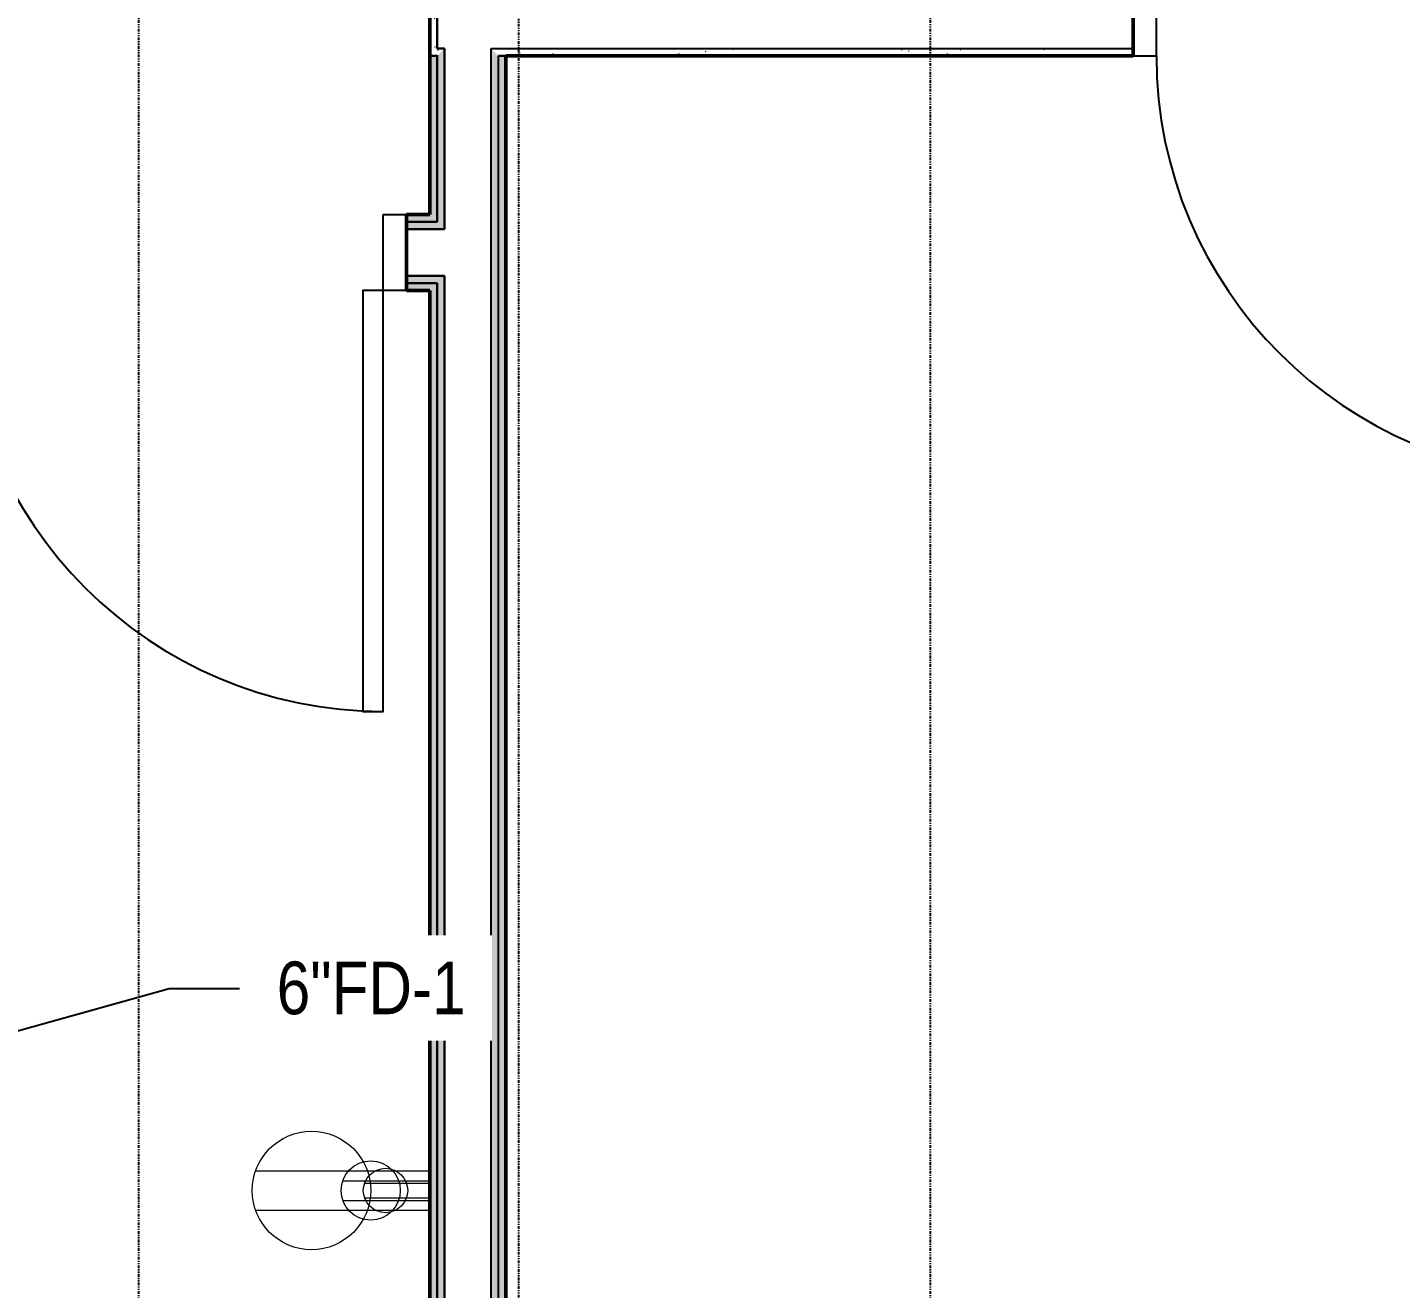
# Model space of a CAD drawing. Header units: inches. Extents: x 0 to 11244, y -13 to 5829.
# Drawn here: x 3739.8 to 3857.2, y 4911.6 to 5019.4 of the extents above; entities that cross this region are included whole.
import ezdxf
from ezdxf import colors
from ezdxf.entities.mleader import LeaderData, LeaderLine
from ezdxf.math import Vec2, Vec3

# ---------------------------------------------------------------- set-up
doc = ezdxf.new("R2010")
doc.units = ezdxf.units.IN
doc.header["$LTSCALE"] = 0.375
doc.header["$MEASUREMENT"] = 0
doc.linetypes.add('DASHDOT', pattern=[1, 0.5, -0.25, 0, -0.25])
doc.linetypes.add('PHANTOM2', pattern=[1.25, 0.625, -0.125, 0.125, -0.125, 0.125, -0.125])
for name, color, linetype in [('A-Col-Grid', 8, 'PHANTOM2'), ('A-Door', 8, 'Continuous'), ('G-ANNO-REFR-N', 8, 'Continuous')]:
    doc.layers.add(name, color=color, linetype=linetype)
for name, color, linetype, lineweight in [('A-Wall', 3, 'Continuous', 50), ('E-Wall-Powr', 8, 'Continuous', 18), ('E-Wall-Powr @ 24', 8, 'Continuous', 18), ('E-Wall-Powr @ 32', 8, 'Continuous', 18), ('E-Wall-Powr @ 64', 8, 'Continuous', 18)]:
    doc.layers.add(name, color=color, linetype=linetype, lineweight=lineweight)
doc.styles.add("3-32'' Notes", font='ARIALN.TTF', dxfattribs={"height": 0.09375})
doc.styles.add('TPDE', font='architxt.shx', dxfattribs={"width": 0.75, "height": 0.09375})
pattern_1 = [(3.562221243239139e-13, (-3428.935485354128, -5710.22105537465), (0.05999999999996122, 6), [0.06, -6]), (10.00000000000034, (-3427.015485354128, -5710.10105537465), (-0.9828006008208879, 5.919265408733257), [0.06, -6]), (20.00000000000033, (-3428.095485354128, -5708.781055374649), (-1.995739302706894, 5.658676933314978), [0.06, -6]), (30.00000000000037, (-3426.775485354128, -5707.821055374649), (-2.948038475772967, 5.226152422706614), [0.06, -6]), (40.00000000000036, (-3428.335485354128, -5707.46105537465), (-3.810762991532127, 4.634833915295035), [0.06, -6]), (50.00000000000036, (-3427.855485354128, -5706.02105537465), (-4.557699402132701, 3.902688324706345), [0.06, -6]), (60.00000000000034, (-3428.695485354128, -5704.94105537465), (-5.166152422706651, 3.051961524227034), [0.06, -6]), (70.00000000000033, (-3426.775485354128, -5705.06105537465), (-5.617634516115923, 2.108502417201131), [0.06, -6]), (80.00000000000037, (-3425.335485354128, -5704.821055374649), (-5.898427627413239, 1.100977531182277), [0.06, -6]), (90, (-3424.615485354128, -5706.26105537465), (-6, 0.05999999999996159), [0.06, -6]), (100.0000000000004, (-3423.415485354128, -5706.38105537465), (-5.919265408733257, -0.9828006008208877), [0.06, -6]), (110.0000000000004, (-3423.415485354128, -5708.54105537465), (-5.658676933314978, -1.995739302706894), [0.06, -6]), (120.0000000000004, (-3424.495485354128, -5709.26105537465), (-5.226152422706614, -2.948038475772966), [0.06, -6]), (130.0000000000003, (-3426.175485354128, -5708.90105537465), (-4.634833915295035, -3.810762991532127), [0.06, -6]), (140.0000000000004, (-3425.095485354128, -5707.821055374649), (-3.902688324706346, -4.5576994021327), [0.06, -6]), (150.0000000000003, (-3426.175485354128, -5706.741055374649), (-3.051961524227032, -5.166152422706652), [0.06, -6]), (160.0000000000004, (-3423.655485354128, -5710.10105537465), (-2.108502417201135, -5.617634516115921), [0.06, -6])]
pattern_2 = [(1.356377278637042e-13, (-3428.935485354128, -5710.22105537465), (0.06000000000000031, 6), [0.06, -6]), (9.999999999999973, (-3427.015485354128, -5710.10105537465), (-0.9828006008208493, 5.919265408733263), [0.06, -6]), (19.99999999999994, (-3428.095485354128, -5708.781055374649), (-1.995739302706858, 5.658676933314992), [0.05999999999999999, -5.999999999999999]), (30, (-3426.775485354128, -5707.821055374649), (-2.948038475772933, 5.226152422706632), [0.05999999999999998, -5.999999999999997]), (39.99999999999999, (-3428.335485354128, -5707.46105537465), (-3.810762991532096, 4.634833915295061), [0.06, -6]), (49.99999999999996, (-3427.855485354128, -5706.02105537465), (-4.557699402132676, 3.902688324706375), [0.05999999999999999, -5.999999999999999]), (59.99999999999997, (-3428.695485354128, -5704.94105537465), (-5.166152422706631, 3.051961524227068), [0.06, -6]), (69.99999999999994, (-3426.775485354128, -5705.06105537465), (-5.61763451611591, 2.108502417201167), [0.06, -6]), (80.00000000000003, (-3425.335485354128, -5704.821055374649), (-5.898427627413232, 1.100977531182315), [0.06, -6]), (90, (-3424.615485354128, -5706.26105537465), (-6, 0.06000000000000068), [0.06, -6]), (99.99999999999994, (-3423.415485354128, -5706.38105537465), (-5.919265408733263, -0.9828006008208491), [0.05999999999999999, -5.999999999999999]), (110, (-3423.415485354128, -5708.54105537465), (-5.658676933314992, -1.995739302706858), [0.06, -6]), (120, (-3424.495485354128, -5709.26105537465), (-5.226152422706632, -2.948038475772933), [0.06, -6]), (130, (-3426.175485354128, -5708.90105537465), (-4.634833915295061, -3.810762991532097), [0.06, -6]), (140, (-3425.095485354128, -5707.821055374649), (-3.902688324706375, -4.557699402132675), [0.05999999999999999, -5.999999999999999]), (149.9999999999999, (-3426.175485354128, -5706.741055374649), (-3.051961524227066, -5.166152422706632), [0.05999999999999998, -5.999999999999998]), (160.0000000000001, (-3423.655485354128, -5710.10105537465), (-2.108502417201171, -5.617634516115908), [0.06, -6])]

# ---------------------------------------------------------------- blocks, each defined once
blk = doc.blocks.new('*U436')
at = {"linetype": 'ByBlock', "lineweight": -2}
for p, q in [((0.2328157612189443, 0.0262680738810559), (0, 0.0262680738810559)), ((0.2328157612189443, -0.0262680738810559), (0, -0.0262680738810559))]:
    blk.add_line(p, q, dxfattribs=at)
blk.add_circle((0.158203125, 0), 0.07910156249999997, dxfattribs=at)
at = {"linetype": 'ByBlock', "lineweight": -2, "style": 'TPDE', "width": 0.75}
blk.add_attdef('TYPE', (0.2901488385271502, 0.04526431619911642), '', height=0.09375, dxfattribs=at)
blk = doc.blocks.new('*U498')
at = {"layer": 'E-Wall-Powr @ 24', "xscale": 24.00000000000001, "yscale": 24.00000000000001, "zscale": 24.00000000000001, "rotation": 179.9999999999999}
blk.add_blockref('*U436', (3774.21788856081, 4919.966729082869), dxfattribs=at)
at = {"layer": 'E-Wall-Powr @ 32', "xscale": 32.00000000000001, "yscale": 32.00000000000001, "zscale": 32.00000000000001, "rotation": 179.9999999999999}
blk.add_blockref('*U436', (3774.21788856081, 4919.966729082869), dxfattribs=at)
at = {"layer": 'E-Wall-Powr @ 64', "xscale": 64.00000000000003, "yscale": 64.00000000000003, "zscale": 64.00000000000003, "rotation": 179.9999999999999}
blk.add_blockref('*U436', (3774.21788856081, 4919.966729082869), dxfattribs=at)
blk = doc.blocks.new('T23120-00_Cellar PS Layout')
at = {"layer": 'E-Wall-Powr', "linetype": 'DASHDOT'}
blk.add_blockref('*U498', (0, 0), dxfattribs=at)
blk = doc.blocks.new('A$C7a236a31')
at = {"layer": 'A-Wall', "linetype": 'Continuous', "lineweight": 18}
h = blk.add_hatch(dxfattribs=at)
h.set_pattern_fill('GENERAL_TEXTURE', color=8, scale=6, angle=-360, style=0, pattern_type=2)
h.set_pattern_definition([(360, (-3428.935485354128, -5710.22105537465), (0.05999999999999889, 6), [0.06, -6]), (9.999999999999973, (-3427.015485354128, -5710.10105537465), (-0.9828006008208507, 5.919265408733263), [0.06, -6]), (19.99999999999996, (-3428.095485354128, -5708.781055374649), (-1.995739302706859, 5.658676933314991), [0.06, -6]), (30.00000000000001, (-3426.775485354128, -5707.821055374649), (-2.948038475772934, 5.226152422706631), [0.05999999999999999, -5.999999999999999]), (40.00000000000001, (-3428.335485354128, -5707.46105537465), (-3.810762991532098, 4.634833915295059), [0.06, -6]), (49.99999999999999, (-3427.855485354128, -5706.02105537465), (-4.557699402132677, 3.902688324706374), [0.06, -6]), (59.99999999999999, (-3428.695485354128, -5704.94105537465), (-5.166152422706633, 3.051961524227067), [0.06, -6]), (70, (-3426.775485354128, -5705.06105537465), (-5.61763451611591, 2.108502417201167), [0.05999999999999998, -5.999999999999997]), (79.99999999999999, (-3425.335485354128, -5704.821055374649), (-5.898427627413232, 1.100977531182314), [0.06, -6]), (90, (-3424.615485354128, -5706.26105537465), (-6, 0.05999999999999926), [0.06, -6]), (99.99999999999997, (-3423.415485354128, -5706.38105537465), (-5.919265408733263, -0.9828006008208505), [0.06, -6]), (110, (-3423.415485354128, -5708.54105537465), (-5.658676933314991, -1.995739302706859), [0.05999999999999999, -5.999999999999999]), (120, (-3424.495485354128, -5709.26105537465), (-5.226152422706631, -2.948038475772933), [0.06, -6]), (130, (-3426.175485354128, -5708.90105537465), (-4.634833915295059, -3.810762991532099), [0.05999999999999998, -5.999999999999998]), (140, (-3425.095485354128, -5707.821055374649), (-3.902688324706374, -4.557699402132676), [0.06, -6]), (150, (-3426.175485354128, -5706.741055374649), (-3.051961524227065, -5.166152422706634), [0.06, -6]), (159.9999999999999, (-3423.655485354128, -5710.10105537465), (-2.10850241720117, -5.617634516115908), [0.06, -6])])
h.paths.add_polyline_path([(345.6674032066808, -622.3499999999785), (345.0424032066808, -621.7249999999785), (345.0424032066808, -693.3500000000104), (345.6674032066808, -692.7250000000104)], flags=0)
h = blk.add_hatch(dxfattribs=at)
h.set_pattern_fill('GENERAL_TEXTURE', color=8, scale=6, style=0, pattern_type=2)
h.set_pattern_definition([(360, (-3428.935485354128, -5710.22105537465), (0.05999999999999926, 6), [0.06, -6]), (9.999999999999982, (-3427.015485354128, -5710.10105537465), (-0.9828006008208504, 5.919265408733263), [0.06, -6]), (20, (-3428.095485354128, -5708.781055374649), (-1.995739302706858, 5.658676933314991), [0.06, -6]), (29.99999999999996, (-3426.775485354128, -5707.821055374649), (-2.948038475772934, 5.226152422706632), [0.06, -6]), (40, (-3428.335485354128, -5707.46105537465), (-3.810762991532097, 4.634833915295059), [0.05999999999999998, -5.999999999999997]), (49.99999999999999, (-3427.855485354128, -5706.02105537465), (-4.557699402132677, 3.902688324706374), [0.06, -6]), (59.99999999999997, (-3428.695485354128, -5704.94105537465), (-5.166152422706632, 3.051961524227067), [0.06, -6]), (70, (-3426.775485354128, -5705.06105537465), (-5.61763451611591, 2.108502417201167), [0.05999999999999998, -5.999999999999998]), (80.00000000000001, (-3425.335485354128, -5704.821055374649), (-5.898427627413232, 1.100977531182314), [0.05999999999999998, -5.999999999999998]), (90, (-3424.615485354128, -5706.26105537465), (-6, 0.05999999999999963), [0.06, -6]), (99.99999999999997, (-3423.415485354128, -5706.38105537465), (-5.919265408733263, -0.9828006008208502), [0.06, -6]), (110, (-3423.415485354128, -5708.54105537465), (-5.658676933314991, -1.995739302706858), [0.05999999999999998, -5.999999999999998]), (120, (-3424.495485354128, -5709.26105537465), (-5.226152422706632, -2.948038475772933), [0.06, -6]), (130, (-3426.175485354128, -5708.90105537465), (-4.634833915295059, -3.810762991532098), [0.06, -6]), (140, (-3425.095485354128, -5707.821055374649), (-3.902688324706375, -4.557699402132676), [0.06, -6]), (150, (-3426.175485354128, -5706.741055374649), (-3.051961524227065, -5.166152422706633), [0.06, -6]), (160.0000000000001, (-3423.655485354128, -5710.10105537465), (-2.10850241720117, -5.617634516115908), [0.06, -6])])
h.paths.add_polyline_path([(345.6674032066812, -693.3500000000104), (346.2924032066812, -692.7250000000104), (345.6674032066808, -692.7250000000104), (345.0424032066808, -693.3500000000104)], flags=0)
h.paths.add_polyline_path([(447.1674032066821, -693.3500000000104), (447.7924032066821, -692.7250000000104), (445.1674032066821, -692.7250000000104), (445.1674032066821, -693.3500000000104)], flags=0)
h.paths.add_polyline_path([(405.1674032066821, -693.3500000000104), (405.1674032066821, -692.7250000000104), (395.1674032066821, -692.7250000000104), (395.1674032066821, -693.3500000000104)], flags=0)
h.paths.add_polyline_path([(395.1674032066821, -693.3500000000104), (395.1674032066821, -692.7250000000104), (360.9141326618587, -692.7250000000104), (360.9141326618587, -693.3500000000104)], flags=0)
h.paths.add_polyline_path([(360.9141326618587, -693.3500000000104), (360.9141326618587, -692.7250000000104), (350.2924032066812, -692.7250000000104), (350.9174032066812, -693.3500000000104)], flags=0)
h = blk.add_hatch(dxfattribs=at)
h.set_pattern_fill('GENERAL_TEXTURE', color=8, scale=6, angle=-360, style=0, pattern_type=2)
h.set_pattern_definition(pattern_2)
h.paths.add_polyline_path([(345.6674032066808, -693.3500000000104), (345.6674032066808, -707.5236525835544), (346.2924032066808, -708.1486525835544), (346.2924032066808, -692.7250000000104)], flags=0)
h.paths.add_polyline_path([(345.6674032066808, -712.7736525835544), (345.6674032066812, -873.3500000000076), (346.2924032066812, -873.3500000000076), (346.2924032066808, -712.1486525835544)], flags=0)
h = blk.add_hatch(dxfattribs=at)
h.set_pattern_fill('GENERAL_TEXTURE', color=8, scale=6, angle=-360, style=0, pattern_type=2)
h.set_pattern_definition(pattern_2)
h.paths.add_polyline_path([(350.9174032066808, -693.3500000000104), (350.2924032066808, -692.7250000000104), (350.2924032066808, -706.8986525835544), (350.9174032066808, -706.8986525835544)], flags=0)
h.paths.add_polyline_path([(350.9174032066808, -706.8986525835544), (350.2924032066808, -706.8986525835544), (350.2924032066812, -873.3500000000076), (350.9174032066812, -873.3500000000076)], flags=0)
h = blk.add_hatch(dxfattribs=at)
h.set_pattern_fill('GENERAL_TEXTURE', color=8, scale=6, angle=-360, style=0, pattern_type=2)
h.set_pattern_definition(pattern_2)
h.paths.add_polyline_path([(345.0424032066808, -706.8986525835544), (345.6674032066808, -707.5236525835544), (345.6674032066808, -693.3500000000104), (345.0424032066808, -693.3500000000104)], flags=0)
h.paths.add_polyline_path([(345.0424032066808, -713.3986525835544), (345.0424032066812, -873.3500000000076), (345.6674032066812, -873.3500000000076), (345.6674032066808, -712.7736525835544)], flags=0)
h = blk.add_hatch(dxfattribs=at)
h.set_pattern_fill('GENERAL_TEXTURE', color=8, scale=6, angle=-360, style=0, pattern_type=2)
h.set_pattern_definition(pattern_2)
h.paths.add_polyline_path([(351.5424032066808, -706.8986525835544), (351.5424032066808, -693.3500000000104), (350.9174032066808, -693.3500000000104), (350.9174032066808, -706.8986525835544)], flags=0)
h.paths.add_polyline_path([(351.5424032066808, -706.8986525835544), (350.9174032066808, -706.8986525835544), (350.9174032066812, -873.3500000000076), (351.5424032066812, -873.3500000000076)], flags=0)
h = blk.add_hatch(dxfattribs=at)
h.set_pattern_fill('GENERAL_TEXTURE', color=8, scale=6, angle=-359.9999999999997, style=0, pattern_type=2)
h.set_pattern_definition(pattern_1)
h.paths.add_polyline_path([(291.0424032066526, -707.5236525835326), (290.4174032066526, -708.1486525835326), (303.0424032066517, -708.1486525835326), (303.0424032066517, -707.5236525835326)], flags=0)
h.paths.add_polyline_path([(343.0424032066517, -707.5236525835326), (343.0424032066517, -708.1486525835326), (346.2924032066521, -708.1486525835326), (345.6674032066521, -707.5236525835326)], flags=0)
h.paths.add_polyline_path([(195.8421489736675, -707.5236525835326), (195.2171489736675, -708.1486525835326), (286.7924032066526, -708.1486525835326), (286.1674032066526, -707.5236525835326)], flags=0)
h = blk.add_hatch(dxfattribs=at)
h.set_pattern_fill('GENERAL_TEXTURE', color=8, scale=6, angle=-359.9999999999997, style=0, pattern_type=2)
h.set_pattern_definition(pattern_1)
h.paths.add_polyline_path([(303.0424032066517, -707.5236525835326), (303.0424032066517, -706.8986525835326), (291.0424032066526, -706.8986525835326), (291.0424032066526, -707.5236525835326)], flags=0)
h.paths.add_polyline_path([(343.0424032066517, -706.8986525835326), (343.0424032066517, -707.5236525835326), (345.6674032066521, -707.5236525835326), (345.0424032066521, -706.8986525835326)], flags=0)
h.paths.add_polyline_path([(196.4671489736675, -706.8986525835326), (195.8421489736675, -707.5236525835326), (286.1674032066526, -707.5236525835326), (286.1674032066526, -706.8986525835326)], flags=0)
h = blk.add_hatch(dxfattribs=at)
h.set_pattern_fill('GENERAL_TEXTURE', color=8, scale=6, angle=-359.9999999999997, style=0, pattern_type=2)
h.set_pattern_definition(pattern_1)
h.paths.add_polyline_path([(291.0424032066526, -712.7736525835326), (303.0424032066517, -712.7736525835326), (303.0424032066517, -712.1486525835326), (291.0424032066526, -712.1486525835326)], flags=0)
h.paths.add_polyline_path([(343.0424032066517, -712.1486525835326), (343.0424032066517, -712.7736525835326), (345.6674032066521, -712.7736525835326), (346.2924032066521, -712.1486525835326)], flags=0)
h.paths.add_polyline_path([(190.5921489736675, -712.7736525835326), (291.0424032066526, -712.7736525835326), (291.0424032066526, -712.1486525835326), (191.2171489736675, -712.1486525835326)], flags=0)
h = blk.add_hatch(dxfattribs=at)
h.set_pattern_fill('GENERAL_TEXTURE', color=8, scale=6, angle=-359.9999999999997, style=0, pattern_type=2)
h.set_pattern_definition(pattern_1)
h.paths.add_polyline_path([(291.0424032066526, -713.3986525835326), (303.0424032066517, -713.3986525835326), (303.0424032066517, -712.7736525835326), (291.0424032066526, -712.7736525835326)], flags=0)
h.paths.add_polyline_path([(343.0424032066517, -712.7736525835326), (343.0424032066517, -713.3986525835326), (345.0424032066521, -713.3986525835326), (345.6674032066521, -712.7736525835326)], flags=0)
h.paths.add_polyline_path([(189.9671489736675, -713.3986525835326), (291.0424032066526, -713.3986525835326), (291.0424032066526, -712.7736525835326), (190.5921489736675, -712.7736525835326)], flags=0)
at = {"layer": 'A-Col-Grid', "color": 8}
for p, q in [((320.11350593924, 117.5223658411151), (320.11350593924, -1005.879941628688)), ((387.8137452696947, 117.522365841116), (387.8137452696947, -1005.879941628687)), ((352.6137490067226, 117.2071906910232), (352.6137490067226, -1006.19511677878)), ((352.6137490067226, 117.2071906910232), (352.6137490067226, -1006.19511677878)), ((352.6137490067226, 117.2071906910232), (352.6137490067226, -1006.19511677878)), ((352.6137490067226, 117.2071906910232), (352.6137490067226, -1006.19511677878))]:
    blk.add_line(p, q, dxfattribs=at)
at = {"layer": 'A-Door', "color": 8, "linetype": 'Continuous', "lineweight": -3}
for points in [[(407.1674032066821, -688.4750000000104), (405.1674032066821, -688.4750000000104), (405.1674032066821, -693.3500000000104), (407.1674032066821, -693.3500000000104)], [(341.0424032066812, -706.8986525835544), (343.0424032066812, -706.8986525835544), (343.0424032066812, -713.3986525835544), (341.0424032066812, -713.3986525835544)], [(341.0424032066812, -713.3986525835544), (339.2924032066812, -713.3986525835544), (339.2924032066808, -749.3986525835544), (341.0424032066808, -749.3986525835544)]]:
    blk.add_lwpolyline(points, close=True, dxfattribs=at)
for centre in [(443.1674032066821, -693.3500000000104), (341.0424032066812, -713.3986525835544)]:
    blk.add_arc(centre, 36, 180, 270, dxfattribs=at)
at = {"layer": 'A-Wall', "color": 8, "linetype": 'Continuous', "lineweight": 50}
for p, q in [((345.0424032066808, -621.7249999999785), (345.0424032066808, -693.3500000000104)), ((405.1674032066821, -693.3500000000104), (405.1674032066821, -688.4750000000104)), ((345.0424032066808, -693.3500000000104), (345.0424032066808, -706.8986525835544)), ((351.5424032066812, -873.3500000000076), (351.5424032066808, -693.3500000000104)), ((351.5424032066812, -693.3500000000104), (405.1674032066821, -693.3500000000104)), ((345.0424032066817, -706.8986525835544), (343.0424032066812, -706.8986525835544)), ((343.0424032066812, -706.8986525835544), (343.0424032066812, -713.3986525835544)), ((343.0424032066812, -713.3986525835544), (345.0424032066817, -713.3986525835544)), ((345.0424032066808, -713.3986525835544), (345.0424032066812, -873.3500000000076))]:
    blk.add_line(p, q, dxfattribs=at)
at = {"layer": 'A-Wall', "color": 8, "linetype": 'Continuous', "lineweight": 25}
for p, q in [((345.6674032066808, -692.7250000000104), (345.6674032066808, -622.3499999999785)), ((345.6674032066808, -622.3499999999785), (345.6674032066808, -692.7250000000104)), ((345.6674032066808, -692.7250000000104), (346.2924032066812, -692.7250000000104)), ((346.2924032066812, -692.7250000000104), (345.6674032066808, -692.7250000000104)), ((346.2924032066808, -708.1486525835544), (346.2924032066808, -692.7250000000104)), ((346.2924032066808, -692.7250000000104), (346.2924032066808, -708.1486525835544)), ((350.2924032066812, -873.3500000000076), (350.2924032066808, -692.7250000000104)), ((350.2924032066812, -873.3500000000076), (350.2924032066808, -692.7250000000104)), ((350.2924032066812, -692.7250000000104), (405.1674032066821, -692.7250000000104)), ((350.2924032066812, -692.7250000000104), (405.1674032066821, -692.7250000000104)), ((345.6674032066808, -693.3500000000104), (345.0424032066808, -693.3500000000104)), ((345.0424032066808, -693.3500000000104), (345.6674032066812, -693.3500000000104)), ((345.6674032066808, -707.5236525835544), (345.6674032066808, -693.3500000000104)), ((345.6674032066808, -693.3500000000104), (345.6674032066808, -707.5236525835544)), ((350.9174032066812, -873.3500000000076), (350.9174032066808, -693.3500000000104)), ((350.9174032066812, -873.3500000000076), (350.9174032066808, -693.3500000000104)), ((351.5424032066808, -693.3500000000104), (350.9174032066808, -693.3500000000104)), ((350.9174032066812, -693.3500000000104), (351.5424032066812, -693.3500000000104)), ((345.6674032066817, -707.5236525835544), (343.0424032066812, -707.5236525835544)), ((343.0424032066812, -707.5236525835544), (345.6674032066817, -707.5236525835544)), ((346.2924032066817, -708.1486525835544), (343.0424032066812, -708.1486525835544)), ((343.0424032066812, -708.1486525835544), (346.2924032066817, -708.1486525835544)), ((346.2924032066817, -712.1486525835544), (343.0424032066812, -712.1486525835544)), ((343.0424032066812, -712.1486525835544), (346.2924032066817, -712.1486525835544)), ((346.2924032066812, -873.3500000000076), (346.2924032066808, -712.1486525835544)), ((346.2924032066808, -712.1486525835544), (346.2924032066812, -873.3500000000076)), ((345.6674032066817, -712.7736525835544), (343.0424032066812, -712.7736525835544)), ((343.0424032066812, -712.7736525835544), (345.6674032066817, -712.7736525835544)), ((345.6674032066812, -873.3500000000076), (345.6674032066808, -712.7736525835544)), ((345.6674032066808, -712.7736525835544), (345.6674032066812, -873.3500000000076))]:
    blk.add_line(p, q, dxfattribs=at)
at = {"color": 8}
blk.add_blockref('T23120-00_Cellar PS Layout', (-3429.175485354128, -5710.34105537465), dxfattribs=at)

msp = doc.modelspace()

# ---------------------------------------------------------------- block references
at = {"layer": 'G-ANNO-REFR-N'}
msp.add_blockref('A$C7a236a31', (3429.175485354128, 5710.34105537465), dxfattribs=at)

# ---------------------------------------------------------------- next in the draw order: leaders
ml = msp.add_multileader_mtext('Standard')
ml.set_content('FD-1', color=2, style="3-32'' Notes")
ml.set_leader_properties(color=1, linetype='ByLayer', lineweight=-1)
ml.build(insert=Vec2(0, 0))
ml.multileader.update_dxf_attribs({"text_right_attachment_type": 3, "dogleg_length": 0.125, "arrow_head_size": 3, "scale": 48})
ctx = ml.context
ctx.base_point, ctx.scale, ctx.char_height, ctx.arrow_head_size, ctx.landing_gap_size, ctx.plane_origin = Vec3(4263.191199965001, 5337.037675050893), 48, 4.5, 3, 4.32, Vec3(4363.705365874112, 5357.878880947726)
ctx.right_attachment, ctx.text_align_type = 3, 2
notes = []
notes.append((ctx, [(0, (0, 0, 0), (0, 0), (1, 0), 1, [])]))
ctx.mtext.insert, ctx.mtext.alignment, ctx.mtext.flow_direction = Vec3(4277.576343211931, 5339.287675050893), 3, 5
ml = msp.add_multileader_mtext('Standard')
ml.set_content('FD-1', color=2, style="3-32'' Notes")
ml.set_leader_properties(color=1, linetype='ByLayer', lineweight=-1)
ml.build(insert=Vec2(0, 0))
ml.multileader.update_dxf_attribs({"text_right_attachment_type": 3, "dogleg_length": 0.125, "arrow_head_size": 3, "scale": 48})
ctx = ml.context
ctx.base_point, ctx.scale, ctx.char_height, ctx.arrow_head_size, ctx.landing_gap_size, ctx.plane_origin = Vec3(3941.266086657944, 5298.672688015429), 48, 4.5, 3, 4.32, Vec3(4041.780252567055, 5319.513893912263)
ctx.right_attachment, ctx.text_align_type = 3, 2
notes.append((ctx, [(0, (0, 0, 0), (0, 0), (1, 0), 1, [])]))
ctx.mtext.insert, ctx.mtext.alignment, ctx.mtext.flow_direction = Vec3(3955.651229904875, 5300.922688015429), 3, 5
ml = msp.add_multileader_mtext('Standard')
ml.set_content('FD-1', color=2, style="3-32'' Notes")
ml.set_leader_properties(color=1, linetype='ByLayer', lineweight=-1)
ml.build(insert=Vec2(0, 0))
ml.multileader.update_dxf_attribs({"text_right_attachment_type": 3, "dogleg_length": 0.125, "arrow_head_size": 3, "scale": 48})
ctx = ml.context
ctx.base_point, ctx.scale, ctx.char_height, ctx.arrow_head_size, ctx.landing_gap_size, ctx.plane_origin = Vec3(3972.843636735369, 5214.211736312742), 48, 4.5, 3, 4.32, Vec3(4073.35780264448, 5235.052942209575)
ctx.right_attachment, ctx.text_align_type = 3, 2
notes.append((ctx, [(0, (0, 0, 0), (0, 0), (1, 0), 1, [])]))
ctx.mtext.insert, ctx.mtext.alignment, ctx.mtext.flow_direction = Vec3(3987.2287799823, 5216.461736312742), 3, 5
ml = msp.add_multileader_mtext('Standard')
ml.set_content('CODP-1', color=2, style="3-32'' Notes")
ml.set_leader_properties(color=1, linetype='ByLayer', lineweight=-1)
ml.build(insert=Vec2(0, 0))
ml.multileader.update_dxf_attribs({"text_right_attachment_type": 3, "dogleg_length": 0.125, "arrow_head_size": 3, "scale": 48})
ctx = ml.context
ctx.base_point, ctx.scale, ctx.char_height, ctx.arrow_head_size, ctx.landing_gap_size, ctx.plane_origin = Vec3(4093.501800676826, 5121.754057703306), 48, 4.5, 3, 4.32, Vec3(4183.950823339006, 5142.633633313645)
ctx.right_attachment, ctx.text_align_type = 3, 2
notes.append((ctx, [(0, (0, 0, 0), (0, 0), (1, 0), 1, [])]))
ctx.mtext.insert, ctx.mtext.alignment, ctx.mtext.flow_direction = Vec3(4116.09499303699, 5124.042427416812), 3, 5
ml = msp.add_multileader_mtext('Standard')
ml.set_content('FD-1', color=2, style="3-32'' Notes")
ml.set_leader_properties(color=1, linetype='ByLayer', lineweight=-1)
ml.build(insert=Vec2(0, 0))
ml.multileader.update_dxf_attribs({"text_right_attachment_type": 3, "dogleg_length": 0.125, "arrow_head_size": 3, "scale": 48})
ctx = ml.context
ctx.base_point, ctx.scale, ctx.char_height, ctx.arrow_head_size, ctx.landing_gap_size, ctx.plane_origin, ctx.plane_x_axis, ctx.plane_y_axis = Vec3(3817.6819000962, 5065.910347807672), 48, 4.5, 3, 4.32, Vec3(3897.154115118545, 5086.751553704505), Vec3(1, -2.449293598294706e-16), Vec3(2.449293598294706e-16, 1)
ctx.right_attachment, ctx.text_align_type = 3, 2
notes.append((ctx, [(0, (0, 0, 0), (0, 0), (1, 0), 1, [])]))
ctx.mtext.insert, ctx.mtext.text_direction, ctx.mtext.alignment, ctx.mtext.flow_direction = Vec3(3832.067043343131, 5068.160347807672), Vec3(1, -2.449293598294706e-16), 3, 5
ml = msp.add_multileader_mtext('Standard')
ml.set_content('MS-1', color=2, style="3-32'' Notes")
ml.set_leader_properties(color=1, linetype='ByLayer', lineweight=-1)
ml.build(insert=Vec2(0, 0))
ml.multileader.update_dxf_attribs({"text_right_attachment_type": 3, "dogleg_length": 0.125, "arrow_head_size": 3, "scale": 48})
ctx = ml.context
ctx.base_point, ctx.scale, ctx.char_height, ctx.arrow_head_size, ctx.landing_gap_size, ctx.plane_origin, ctx.plane_x_axis, ctx.plane_y_axis = Vec3(3807.684588412632, 5036.65141355546), 48, 4.5, 3, 4.32, Vec3(3898.133611074813, 5057.530989165798), Vec3(1, -2.449293598294706e-16), Vec3(2.449293598294706e-16, 1)
ctx.right_attachment, ctx.text_align_type = 3, 2
notes.append((ctx, [(0, (0, 0, 0), (0, 0), (1, 0), 1, [])]))
ctx.mtext.insert, ctx.mtext.text_direction, ctx.mtext.alignment, ctx.mtext.flow_direction = Vec3(3822.981396052468, 5038.939783268966), Vec3(1, -2.449293598294706e-16), 3, 5
for ctx, leaders in notes:
    for number, flags, end, landing, length, lines in leaders:
        leader = LeaderData()
        leader.index, (leader.has_last_leader_line, leader.has_dogleg_vector, leader.attachment_direction) = number, flags
        leader.last_leader_point, leader.dogleg_vector, leader.dogleg_length = Vec3(end), Vec3(landing), length
        for number, points, colour, breaks in lines:
            line = LeaderLine()
            line.index, line.vertices, line.color, line.breaks = number, Vec3.list(points), colors.encode_raw_color(colour), breaks
            leader.lines.append(line)
        ctx.leaders.append(leader)

# ---------------------------------------------------------------- next in the draw order: leaders
ml = msp.add_multileader_mtext('Standard')
ml.set_content('6"FD-1', color=2, style="3-32'' Notes")
ml.set_leader_properties(color=1, linetype='ByLayer', lineweight=-1)
ml.build(insert=Vec2(0, 0))
ml.multileader.update_dxf_attribs({"text_right_attachment_type": 3, "dogleg_length": 0.125, "arrow_head_size": 3, "scale": 48})
ctx = ml.context
ctx.base_point, ctx.scale, ctx.char_height, ctx.arrow_head_size, ctx.landing_gap_size, ctx.plane_origin = Vec3(3757.935229892847, 4937.256752882957), 48, 4.5, 3, 4.32, Vec3(3715.945129468048, 4957.404745955779)
ctx.right_attachment, ctx.text_align_type = 3, 2
notes = []
notes.append((ctx, [(0, (1, 1, 0), (3751.935229892847, 4937.256752882957), (1, 0), 6, [(0, [(3696.310827161957, 4921.663001081668)], 0, [])])]))
ctx.mtext.insert, ctx.mtext.alignment, ctx.mtext.flow_direction = Vec3(3777.265461816449, 4939.545122596463), 3, 5
ctx.mtext.has_bg_fill, ctx.mtext.bg_color, ctx.mtext.bg_scale_factor, ctx.mtext.bg_transparency, ctx.mtext.use_window_bg_color = 1, -1027028792, 1.5, 0, 1
for ctx, leaders in notes:
    for number, flags, end, landing, length, lines in leaders:
        leader = LeaderData()
        leader.index, (leader.has_last_leader_line, leader.has_dogleg_vector, leader.attachment_direction) = number, flags
        leader.last_leader_point, leader.dogleg_vector, leader.dogleg_length = Vec3(end), Vec3(landing), length
        for number, points, colour, breaks in lines:
            line = LeaderLine()
            line.index, line.vertices, line.color, line.breaks = number, Vec3.list(points), colors.encode_raw_color(colour), breaks
            leader.lines.append(line)
        ctx.leaders.append(leader)

doc.saveas('drawing.dxf')
